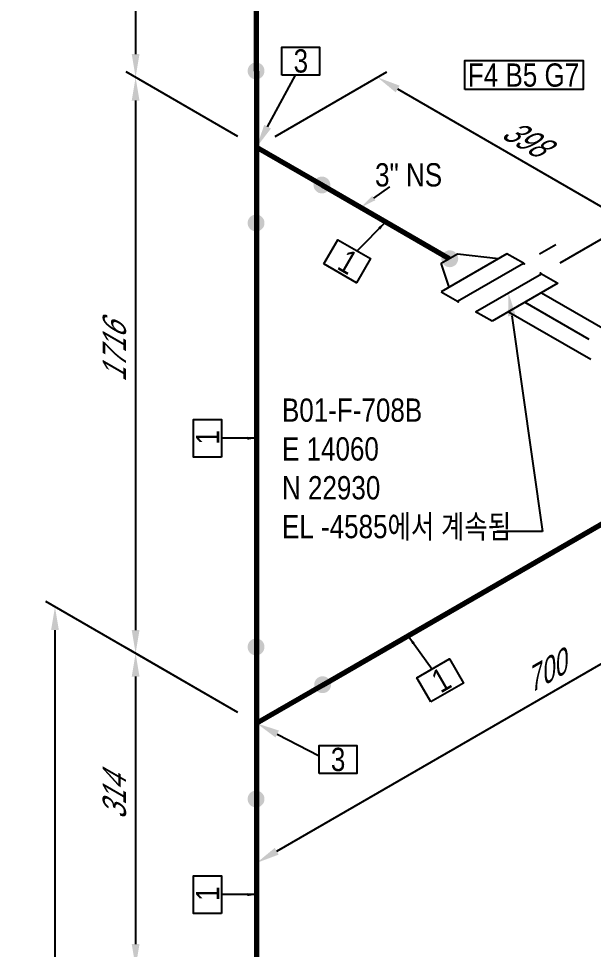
# Model space of a CAD drawing. Header units: millimetres. Extents: x 0 to 594, y 0 to 420.
# Drawn here: x 165.7 to 227.5, y 220.1 to 320.1 of the extents above; entities that cross this region are included whole.
import ezdxf
from ezdxf import colors
from ezdxf.entities.mleader import LeaderData, LeaderLine
from ezdxf.enums import TextEntityAlignment as Align
from ezdxf.math import Vec2, Vec3

# ---------------------------------------------------------------- set-up
doc = ezdxf.new("R2010")
doc.units = ezdxf.units.MM
doc.header["$LTSCALE"] = 0.25
doc.linetypes.add('CENTER', pattern=[50.8, 31.75, -6.35, 6.35, -6.35])
doc.linetypes.add('DASHED2', pattern=[9.525, 6.35, -3.175])
for name, color, linetype in [('밸브', 4, 'Continuous'), ('연속', 7, 'DASHED2'), ('열 추적 선', 7, 'CENTER'), ('용접', 1, 'Continuous'), ('주석', 7, 'Continuous'), ('치수', 1, 'Continuous')]:
    doc.layers.add(name, color=color, linetype=linetype)
doc.layers.add('파이프', color=3, linetype='Continuous', lineweight=70)
doc.styles.add('AdskIsoAnnotation', font='arial.ttf', dxfattribs={"width": 0.8, "height": 1})
doc.styles.add('AdskIsoMetric', font='arial.ttf', dxfattribs={"width": 0.8, "height": 2.5})
doc.styles.add('AdskIsoMetric30', font='arial.ttf', dxfattribs={"width": 0.8, "oblique": 30, "height": 2.5})
doc.styles.get("Standard").update_dxf_attribs({"font": 'arial.ttf'})
doc.dimstyles.new('AdskIsoMetric', dxfattribs={"dimtxt": 2.5, "dimasz": 2.5, "dimexe": 1, "dimexo": 2, "dimgap": 0.8, "dimtad": 1, "dimdec": 0, "dimrnd": 1, "dimzin": 0, "dimdsep": 46, "dimtxsty": 'AdskIsoMetric', "dimcen": 0, "dimclrt": 7, "dimadec": 0, "dimazin": 0, "dimtfac": 1, "dimtdec": 0, "dimtmove": 1, "dimatfit": 3, "dimfxl": 0, "dimfrac": 2, "dimtolj": 1, "dimtzin": 0, "dimarcsym": 0})

# ---------------------------------------------------------------- blocks, each defined once
blk = doc.blocks.new('개스킷-1-IsoLeft')
at = {"color": 0, "linetype": 'ByBlock', "lineweight": -2}
for p in [(0.1238, 0.1326), (0.221, 0.0765), (-0.221, -0.0765), (-0.1326, -0.1276)]:
    blk.add_point(p, dxfattribs=at)
blk = doc.blocks.new('플랜지WN-1-IsoLeft')
at = {"color": 0, "linetype": 'ByBlock', "lineweight": -2, "extrusion": (0, 0.816497, 0.57735)}
for p, q in [((0.1989, 0.0893), (-0.1547, -0.1148)), ((-0.1547, 0.0383), (-0.0663, 0.0893)), ((-0.0663, 0.0893), (0.1547, 0.0638)), ((0.2873, 0.0383), (0.1989, 0.0893)), ((-0.1105, -0.0893), (-0.1547, 0.0383)), ((-0.0663, -0.1659), (0.2873, 0.0383)), ((-0.1547, -0.1148), (-0.0663, -0.1659))]:
    blk.add_line(p, q, dxfattribs=at)
blk = doc.blocks.new('*D57')
at = {"layer": 'Defpoints', "color": 0}
for p in [(253.051, 280.073), (253.051, 265.073), (191.27, 244.403)]:
    blk.add_point(p, dxfattribs=at)
at = {"layer": '치수', "color": 0, "lineweight": -2}
blk.add_line((193.435, 230.653), (250.886, 263.823), dxfattribs=at)
at = {"layer": '치수', "color": 0}
for points in [[(250.678, 264.183), (251.094, 263.462), (253.051, 265.073)], [(193.227, 231.014), (193.643, 230.292), (191.27, 229.403)]]:
    blk.add_solid(points, dxfattribs=at)
at = {"layer": '치수', "color": 7, "insert": (222.161, 249.855), "char_height": 2.5, "attachment_point": 5, "rotation": 30, "style": 'AdskIsoMetric30'}
blk.add_mtext('\\A1;700', dxfattribs=at)
blk = doc.blocks.new('*D59')
at = {"layer": 'Defpoints', "color": 0}
for p in [(191.27, 368.004), (178.28, 313.753), (191.27, 306.253)]:
    blk.add_point(p, dxfattribs=at)
at = {"layer": '치수', "color": 0, "lineweight": -2}
for p, q in [((189.27, 369.159), (177.28, 376.081)), ((178.28, 373.004), (178.28, 316.253)), ((189.27, 307.408), (177.28, 314.33))]:
    blk.add_line(p, q, dxfattribs=at)
at = {"layer": '치수', "color": 0}
for points in [[(177.863, 373.004), (178.696, 373.004), (178.28, 375.504)], [(177.863, 316.253), (178.696, 316.253), (178.28, 313.753)]]:
    blk.add_solid(points, dxfattribs=at)
at = {"layer": '치수', "color": 7, "insert": (176.013, 345.937), "char_height": 2.5, "attachment_point": 5, "rotation": 90, "style": 'AdskIsoMetric30'}
blk.add_mtext('\\A1;1640', dxfattribs=at)
blk = doc.blocks.new('*D60')
at = {"layer": 'Defpoints', "color": 0}
for p in [(191.27, 306.253), (178.28, 251.903), (191.27, 244.403)]:
    blk.add_point(p, dxfattribs=at)
at = {"layer": '치수', "color": 0, "lineweight": -2}
for p, q in [((189.27, 307.408), (177.28, 314.33)), ((178.28, 311.253), (178.28, 254.403)), ((189.27, 245.558), (177.28, 252.481))]:
    blk.add_line(p, q, dxfattribs=at)
at = {"layer": '치수', "color": 0}
for points in [[(177.863, 311.253), (178.696, 311.253), (178.28, 313.753)], [(177.863, 254.403), (178.696, 254.403), (178.28, 251.903)]]:
    blk.add_solid(points, dxfattribs=at)
at = {"layer": '치수', "color": 7, "insert": (176.013, 284.136), "char_height": 2.5, "attachment_point": 5, "rotation": 90, "style": 'AdskIsoMetric30'}
blk.add_mtext('\\A1;1716', dxfattribs=at)
blk = doc.blocks.new('*D53')
at = {"layer": 'Defpoints', "color": 0}
for p in [(191.27, 244.403), (178.28, 218.19), (187.734, 212.732)]:
    blk.add_point(p, dxfattribs=at)
at = {"layer": '치수', "color": 0, "lineweight": -2}
for p, q in [((189.27, 245.558), (177.28, 252.481)), ((178.28, 249.403), (178.28, 220.69)), ((185.734, 213.886), (177.28, 218.768))]:
    blk.add_line(p, q, dxfattribs=at)
at = {"layer": '치수', "color": 0}
for points in [[(177.863, 249.403), (178.696, 249.403), (178.28, 251.903)], [(177.863, 220.69), (178.696, 220.69), (178.28, 218.19)]]:
    blk.add_solid(points, dxfattribs=at)
at = {"layer": '치수', "color": 7, "insert": (176.013, 236.355), "char_height": 2.5, "attachment_point": 5, "rotation": 90, "style": 'AdskIsoMetric30'}
blk.add_mtext('\\A1;314', dxfattribs=at)
blk = doc.blocks.new('*D64')
at = {"layer": 'Defpoints', "color": 0}
for p in [(191.27, 244.403), (169.619, 121.496), (191.27, 108.996)]:
    blk.add_point(p, dxfattribs=at)
at = {"layer": '치수', "color": 0, "lineweight": -2}
for p, q in [((189.27, 245.558), (168.619, 257.481)), ((169.619, 254.403), (169.619, 123.996))]:
    blk.add_line(p, q, dxfattribs=at)
at = {"layer": '치수', "color": 0}
for points in [[(169.203, 254.403), (170.036, 254.403), (169.619, 256.903)], [(169.203, 123.996), (170.036, 123.996), (169.619, 121.496)]]:
    blk.add_solid(points, dxfattribs=at)
at = {"layer": '치수', "color": 7, "insert": (167.353, 190.508), "char_height": 2.5, "attachment_point": 5, "rotation": 90, "style": 'AdskIsoMetric30'}
blk.add_mtext('\\A1;1219', dxfattribs=at)
blk = doc.blocks.new('*D66')
at = {"layer": 'Defpoints', "color": 0}
for p in [(191.27, 306.253), (231.325, 298.127), (221.87, 292.669)]:
    blk.add_point(p, dxfattribs=at)
at = {"layer": '치수', "color": 0, "lineweight": -2}
for p, q in [((193.27, 307.408), (205.26, 314.33)), ((206.425, 312.503), (229.159, 299.377)), ((223.87, 293.823), (232.325, 298.705))]:
    blk.add_line(p, q, dxfattribs=at)
at = {"layer": '치수', "color": 0}
for points in [[(206.634, 312.864), (206.217, 312.142), (204.26, 313.753)], [(229.368, 299.738), (228.951, 299.017), (231.325, 298.127)]]:
    blk.add_solid(points, dxfattribs=at)
at = {"layer": '치수', "color": 7, "insert": (220.06, 307.249), "char_height": 2.5, "attachment_point": 5, "rotation": 330, "style": 'AdskIsoMetric30'}
blk.add_mtext('\\A1;398', dxfattribs=at)
blk = doc.blocks.new('개스킷 해치 표식-1-IsoLeft')
at = {"linetype": 'ByBlock', "lineweight": -2, "extrusion": (0, 0.816497, 0.57735)}
blk.add_line((0, 0), (-0.0884, -0.051), dxfattribs=at)
blk = doc.blocks.new('티-1-Iso2DSkew180')
at = {"color": 0, "linetype": 'ByBlock', "lineweight": -2, "extrusion": (-0.707107, -0.408248, 0.57735)}
for p, q in [((0, 8.165), (0, 0)), ((0, 0), (7.071, -4.082)), ((0, 0), (0, -8.165))]:
    blk.add_line(p, q, dxfattribs=at)
blk = doc.blocks.new('티-2-Iso2DSkew180')
at = {"color": 0, "linetype": 'ByBlock', "lineweight": -2, "extrusion": (0.707107, -0.408248, 0.57735)}
for p, q in [((0, 8.165), (0, 0)), ((0, 0), (7.071, 4.082)), ((0, 0), (0, -8.165))]:
    blk.add_line(p, q, dxfattribs=at)
blk = doc.blocks.new('Buttweld')
at = {"lineweight": -2}
blk.add_hatch(color=0, dxfattribs=at).paths.add_polyline_path([(0.044, -0.0026), (0.0433, 0.0053), (0.0413, 0.0129), (0.0379, 0.02), (0.0334, 0.0265), (0.0278, 0.0321), (0.0214, 0.0366), (0.0142, 0.0399), (0.0066, 0.042), (-0.0013, 0.0427), (-0.0091, 0.042), (-0.0168, 0.0399), (-0.0239, 0.0366), (-0.0304, 0.0321), (-0.036, 0.0265), (-0.0405, 0.02), (-0.0438, 0.0129), (-0.0459, 0.0053), (-0.0466, -0.0026), (-0.0459, -0.0105), (-0.0438, -0.0181), (-0.0405, -0.0252), (-0.036, -0.0317), (-0.0304, -0.0373), (-0.0239, -0.0418), (-0.0168, -0.0452), (-0.0091, -0.0472), (-0.0013, -0.0479), (0.0066, -0.0472), (0.0142, -0.0452), (0.0214, -0.0418), (0.0278, -0.0373), (0.0334, -0.0317), (0.0379, -0.0252), (0.0413, -0.0181), (0.0433, -0.0105)], is_closed=False, flags=0)
blk = doc.blocks.new('AnnoRect')
at = {"color": 0, "linetype": 'ByBlock', "lineweight": -2}
blk.add_wipeout([(-0.81, -0.6), (-0.81, 0.6), (0.81, 0.6), (0.81, -0.6)], dxfattribs=at)
blk.add_lwpolyline([(-0.81, -0.6), (-0.81, 0.6), (0.81, 0.6), (0.81, -0.6)], close=True, dxfattribs=at)
at = {"color": 0, "linetype": 'ByBlock', "lineweight": -2, "style": 'AdskIsoAnnotation', "width": 0.8}
blk.add_attdef('XX', text='', height=1, dxfattribs=at).set_placement((0, 0), align=Align.MIDDLE_CENTER)
blk = doc.blocks.new('끝 장비-1-IsoRight')
at = {"color": 0, "linetype": 'ByBlock', "lineweight": -2, "extrusion": (0.707107, 0.408248, -0.57735)}
for p, q in [((-0.0884, 0.1531), (-0.5303, 0.4082)), ((0, 0.2041), (-0.0884, 0.2552)), ((-0.0884, 0.2552), (-0.0884, -0.1531)), ((-0.0884, -0.051), (-0.5303, 0.2041)), ((0, -0.2041), (0, 0.2041)), ((-0.0884, -0.1531), (0, -0.2041))]:
    blk.add_line(p, q, dxfattribs=at)

msp = doc.modelspace()

# ---------------------------------------------------------------- linework, layer by layer
at = {"layer": '열 추적 선', "color": 1}
msp.add_line((220.102, 289.607), (242.93, 276.427), dxfattribs=at)
at = {"layer": '파이프'}
for points in [[(191.27, 314.418), (191.27, 359.839)], [(198.341, 302.17), (211.972, 294.3)], [(191.27, 298.088), (191.27, 252.568)], [(198.341, 248.486), (245.98, 275.99)], [(191.27, 236.238), (191.27, 215.794)]]:
    msp.add_lwpolyline(points, dxfattribs=at)

# ---------------------------------------------------------------- block references
at = {"layer": '밸브', "xscale": 20, "yscale": 20, "zscale": 20}
msp.add_blockref('플랜지WN-1-IsoLeft', (214.182, 293.025), dxfattribs=at)
at = {"layer": '밸브', "xscale": 20, "yscale": 20, "zscale": 20, "rotation": 180}
msp.add_blockref('개스킷-1-IsoLeft', (217.363, 291.188), dxfattribs=at)
at = {"layer": '연속', "xscale": -20, "yscale": 20, "zscale": 20, "rotation": 299.9999999998011}
msp.add_blockref('끝 장비-1-IsoRight', (218.334, 290.627), dxfattribs=at)
at = {"layer": '용접', "xscale": 20, "yscale": 20, "zscale": 20}
for p, rotation in [((191.27, 314.418), 270), ((198.341, 302.17), 270), ((191.27, 298.088), 270), ((211.972, 294.3), 90), ((191.27, 252.568), 270), ((198.341, 248.486), 180), ((191.27, 236.238), 269.9999999999816)]:
    msp.add_blockref('Buttweld', p, dxfattribs=dict(at, rotation=rotation))
at = {"layer": '치수', "xscale": 20, "yscale": 20, "zscale": 20, "rotation": 179.9999999999906}
msp.add_blockref('개스킷 해치 표식-1-IsoLeft', (221.659, 294.79), dxfattribs=at)
at = {"layer": '파이프'}
for name, p in [('티-1-Iso2DSkew180', (191.27, 306.253)), ('티-2-Iso2DSkew180', (191.27, 244.403))]:
    msp.add_blockref(name, p, dxfattribs=at)

# ---------------------------------------------------------------- texts
at = {"layer": '주석', "char_height": 2.5, "attachment_point": 7, "style": 'AdskIsoAnnotation'}
for s, insert in [('{\\Q0;3" NS}', (204, 302)), ('\\PB01-F-708B\\PE 14060\\PN 22930\\PEL -4585{\\fGulim|b0|i0|c129|p50;에서 계속됨}', (194, 264))]:
    msp.add_mtext(s, dxfattribs=dict(at, insert=insert))

# ---------------------------------------------------------------- dimensions: what is measured, and where the dimension line sits
at = {"layer": '치수'}
for base, p1, p2, angle, text, override, picture, middle in [((178.28, 313.753), (191.27, 368.004), (191.27, 306.253), 270, '1640', {"dimtad": 0, "dimlfac": 26.558227, "dimtxsty": 'AdskIsoMetric30', "dimse1": 0, "dimse2": 0, "dimsd1": 0, "dimsd2": 0, "dimtmove": 1}, '*D59', (176.013, 345.937)), ((178.28, 251.903), (191.27, 306.253), (191.27, 244.403), 270, '1716', {"dimtad": 0, "dimlfac": 27.741758, "dimtxsty": 'AdskIsoMetric30', "dimse1": 0, "dimse2": 0, "dimsd1": 0, "dimsd2": 0, "dimtmove": 1}, '*D60', (176.013, 284.136)), ((231.325, 298.127), (191.27, 306.253), (221.87, 292.669), 330, '398', {"dimtad": 0, "dimlfac": 11.950697, "dimtxsty": 'AdskIsoMetric30', "dimse1": 0, "dimse2": 0, "dimsd1": 0, "dimsd2": 0, "dimtmove": 1}, '*D66', (220.06, 307.249)), ((253.051, 265.073), (191.27, 244.403), (253.051, 280.073), 30, '700', {"dimtad": 0, "dimlfac": 9.81235, "dimtxsty": 'AdskIsoMetric30', "dimse1": 1, "dimse2": 1, "dimsd1": 0, "dimsd2": 0, "dimtmove": 1}, '*D57', (222.161, 249.855)), ((169.619, 121.496), (191.27, 244.403), (191.27, 108.996), 270, '1219', {"dimtad": 0, "dimlfac": 9.003819, "dimtxsty": 'AdskIsoMetric30', "dimse1": 0, "dimse2": 1, "dimsd1": 0, "dimsd2": 0, "dimtmove": 1}, '*D64', (167.353, 190.508)), ((178.28, 218.19), (191.27, 244.403), (187.734, 212.732), 270, '314', {"dimtad": 0, "dimlfac": 9.900949, "dimtxsty": 'AdskIsoMetric30', "dimse1": 0, "dimse2": 0, "dimsd1": 0, "dimsd2": 0, "dimtmove": 1}, '*D53', (176.013, 236.355))]:
    dim = msp.add_linear_dim(base=base, p1=p1, p2=p2, angle=angle, text=text, dimstyle='AdskIsoMetric', override=override, dxfattribs=at)
    dim.commit()
    dim.dimension.update_dxf_attribs({"geometry": picture, "text_midpoint": middle, "dimtype": 160})

# ---------------------------------------------------------------- leaders
at = {"layer": '주석'}
ml = msp.add_multileader_mtext('Standard', dxfattribs=at)
ml.set_content('')
ml.set_leader_properties()
ml.build(insert=Vec2(0, 0))
ml.multileader.update_dxf_attribs({"dogleg_length": 0, "arrow_head_size": 2.5})
ctx = ml.context
ctx.base_point, ctx.arrow_head_size = Vec3(195.444, 314), 2.5
notes = []
notes.append((ctx, [(0, (1, 1, 0), (195.444, 314), (-1, 0), 0, [(0, [(191.27, 306.253)], 0, [])])]))
ctx.mtext, ml.multileader.dxf.content_type = None, 0
ml = msp.add_multileader_mtext('Standard', dxfattribs=at)
ml.set_content('')
ml.set_leader_properties()
ml.build(insert=Vec2(0, 0))
ml.multileader.update_dxf_attribs({"dogleg_length": 0, "arrow_head_size": 1.722})
ctx = ml.context
ctx.base_point, ctx.arrow_head_size = Vec3(205.584, 302), 1.722
notes.append((ctx, [(0, (1, 1, 0), (205.584, 302), (-1, 0), 0, [(0, [(202.458, 299.793)], 0, [])])]))
ctx.mtext, ml.multileader.dxf.content_type = None, 0
ml = msp.add_multileader_mtext('Standard', dxfattribs=at)
ml.set_content('')
ml.set_leader_properties()
ml.build(insert=Vec2(0, 0))
ml.multileader.update_dxf_attribs({"dogleg_length": 0, "arrow_head_size": 0})
ctx = ml.context
ctx.base_point, ctx.arrow_head_size = Vec3(202.081, 295.108), 0
notes.append((ctx, [(0, (1, 1, 0), (202.081, 295.108), (-1, 0), 0, [(0, [(205.141, 298.244)], 0, [])])]))
ctx.mtext, ml.multileader.dxf.content_type = None, 0
ml = msp.add_multileader_mtext('Standard', dxfattribs=at)
ml.set_content('')
ml.set_leader_properties()
ml.build(insert=Vec2(0, 0))
ml.multileader.update_dxf_attribs({"dogleg_length": 4.907, "arrow_head_size": 2.5})
ctx = ml.context
ctx.base_point, ctx.arrow_head_size = Vec3(217.093, 265), 2.5
notes.append((ctx, [(0, (1, 1, 0), (222, 265), (-1, 0), 4.907, [(0, [(218.334, 290.627)], 0, [])])]))
ctx.mtext, ml.multileader.dxf.content_type = None, 0
ml = msp.add_multileader_mtext('Standard', dxfattribs=at)
ml.set_content('')
ml.set_leader_properties()
ml.build(insert=Vec2(0, 0))
ml.multileader.update_dxf_attribs({"dogleg_length": 0, "arrow_head_size": 0})
ctx = ml.context
ctx.base_point, ctx.arrow_head_size = Vec3(187.5, 275), 0
notes.append((ctx, [(0, (1, 1, 0), (187.5, 275), (-1, 0), 0, [(0, [(191.27, 275)], 0, [])])]))
ctx.mtext, ml.multileader.dxf.content_type = None, 0
ml = msp.add_multileader_mtext('Standard', dxfattribs=at)
ml.set_content('')
ml.set_leader_properties()
ml.build(insert=Vec2(0, 0))
ml.multileader.update_dxf_attribs({"dogleg_length": 0, "arrow_head_size": 0})
ctx = ml.context
ctx.base_point, ctx.arrow_head_size = Vec3(210.118, 250.223), 0
notes.append((ctx, [(0, (1, 1, 0), (210.118, 250.223), (-1, 0), 0, [(0, [(207.54, 253.797)], 0, [])])]))
ctx.mtext, ml.multileader.dxf.content_type = None, 0
ml = msp.add_multileader_mtext('Standard', dxfattribs=at)
ml.set_content('')
ml.set_leader_properties()
ml.build(insert=Vec2(0, 0))
ml.multileader.update_dxf_attribs({"dogleg_length": 0, "arrow_head_size": 2.5})
ctx = ml.context
ctx.base_point, ctx.arrow_head_size = Vec3(198, 240.889), 2.5
notes.append((ctx, [(0, (1, 1, 0), (198, 240.889), (-1, 0), 0, [(0, [(191.27, 244.403)], 0, [])])]))
ctx.mtext, ml.multileader.dxf.content_type = None, 0
ml = msp.add_multileader_mtext('Standard', dxfattribs=at)
ml.set_content('')
ml.set_leader_properties()
ml.build(insert=Vec2(0, 0))
ml.multileader.update_dxf_attribs({"dogleg_length": 0, "arrow_head_size": 0})
ctx = ml.context
ctx.base_point, ctx.arrow_head_size = Vec3(187.5, 226), 0
notes.append((ctx, [(0, (1, 1, 0), (187.5, 226), (-1, 0), 0, [(0, [(191.27, 226)], 0, [])])]))
ctx.mtext, ml.multileader.dxf.content_type = None, 0
for ctx, leaders in notes:
    for number, flags, end, landing, length, lines in leaders:
        leader = LeaderData()
        leader.index, (leader.has_last_leader_line, leader.has_dogleg_vector, leader.attachment_direction) = number, flags
        leader.last_leader_point, leader.dogleg_vector, leader.dogleg_length = Vec3(end), Vec3(landing), length
        for number, points, colour, breaks in lines:
            line = LeaderLine()
            line.index, line.vertices, line.color, line.breaks = number, Vec3.list(points), colors.encode_raw_color(colour), breaks
            leader.lines.append(line)
        ctx.leaders.append(leader)

# ---------------------------------------------------------------- next in the draw order: block references
ref = msp.add_blockref('AnnoRect', (196.024, 315.5), dxfattribs=dict(at, xscale=2.5, yscale=2.5, zscale=2.5))
ref.add_attrib('XX_001', '3', (195.252, 314.267), dxfattribs={"layer": '0', "color": 0, "linetype": 'ByBlock', "lineweight": -2, "height": 2.5, "style": 'AdskIsoAnnotation', "width": 0.8})
ref = msp.add_blockref('AnnoRect', (220, 314), dxfattribs=dict(at, xscale=7.845018450184504, yscale=2.585266030013643, zscale=2.5))
ref.add_attrib('XX_001', 'F4 B5 G7', (213.97, 312.75), dxfattribs={"layer": '0', "color": 0, "linetype": 'ByBlock', "lineweight": -2, "height": 2.5, "style": 'AdskIsoAnnotation', "width": 0.8})
ref = msp.add_blockref('AnnoRect', (201, 294), dxfattribs=dict(at, xscale=2.500000000000001, yscale=2.500000000000001, zscale=2.500000000000001, rotation=329.9999999999878))
ref.add_attrib('XX_001', '1', (199.79, 293.249), dxfattribs={"layer": '0', "color": 0, "linetype": 'ByBlock', "lineweight": -2, "height": 2.5, "rotation": 330, "style": 'AdskIsoAnnotation', "width": 0.8})
ref = msp.add_blockref('AnnoRect', (186, 275), dxfattribs=dict(at, xscale=2.5, yscale=2.5, zscale=2.5, rotation=89.99999999368264))
ref.add_attrib('XX_001', '1', (187.255, 274.327), dxfattribs={"layer": '0', "color": 0, "linetype": 'ByBlock', "lineweight": -2, "height": 2.5, "rotation": 90, "style": 'AdskIsoAnnotation', "width": 0.8})
ref = msp.add_blockref('AnnoRect', (211, 249), dxfattribs=dict(at, xscale=2.500000000000001, yscale=2.500000000000001, zscale=2.500000000000001, rotation=30.00000000010744))
ref.add_attrib('XX_001', '1', (211.045, 247.577), dxfattribs={"layer": '0', "color": 0, "linetype": 'ByBlock', "lineweight": -2, "height": 2.5, "rotation": 30, "style": 'AdskIsoAnnotation', "width": 0.8})
ref = msp.add_blockref('AnnoRect', (200.024, 240.5), dxfattribs=dict(at, xscale=2.5, yscale=2.5, zscale=2.5))
ref.add_attrib('XX_001', '3', (199.252, 239.267), dxfattribs={"layer": '0', "color": 0, "linetype": 'ByBlock', "lineweight": -2, "height": 2.5, "style": 'AdskIsoAnnotation', "width": 0.8})
ref = msp.add_blockref('AnnoRect', (186, 226), dxfattribs=dict(at, xscale=2.5, yscale=2.5, zscale=2.5, rotation=89.99999999368264))
ref.add_attrib('XX_001', '1', (187.255, 225.327), dxfattribs={"layer": '0', "color": 0, "linetype": 'ByBlock', "lineweight": -2, "height": 2.5, "rotation": 90, "style": 'AdskIsoAnnotation', "width": 0.8})

doc.saveas('drawing.dxf')
